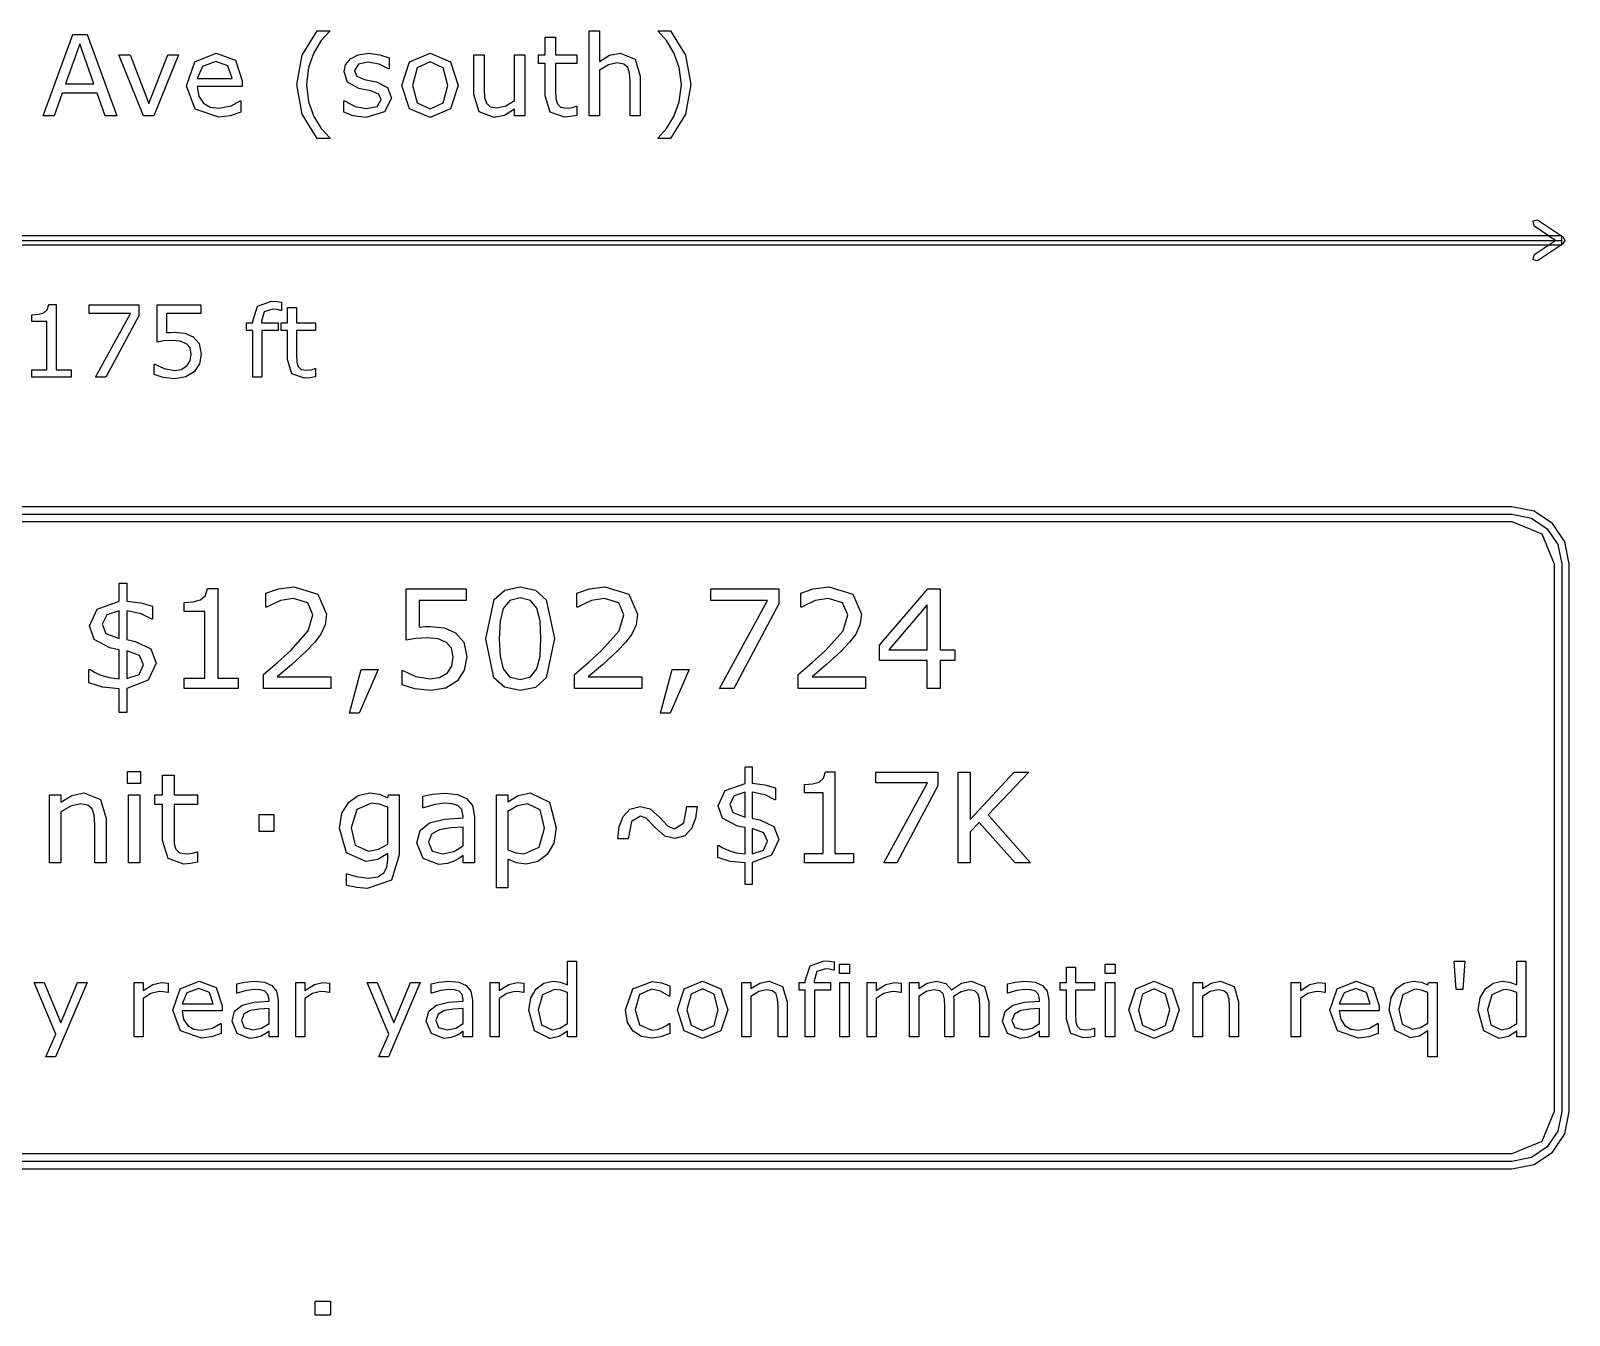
# Model space of a CAD drawing. Header units: inches. Extents: x -33163 to 19162, y -8858 to 30669.
# Drawn here: x 17394 to 18550, y 24874 to 25840 of the extents above; entities that cross this region are included whole.
import ezdxf

# ---------------------------------------------------------------- set-up
doc = ezdxf.new("R2010")
doc.units = ezdxf.units.IN
doc.layers.add('Layer 1', color=7, linetype='Continuous')

msp = doc.modelspace()

# ---------------------------------------------------------------- linework, layer by layer
at = {"layer": 'Layer 1', "color": 7}
for points in [[(17458.26925, 25775.78362), (17449.59547, 25775.78362), (17443.59378, 25792.84331), (17417.12041, 25792.84331), (17411.11868, 25775.78362), (17402.85605, 25775.78362), (17425.13644, 25836.993), (17435.98882, 25836.993), (17458.26925, 25775.78362)], [(17618.30149, 25758.84721), (17608.88781, 25758.84721), (17597.58314, 25777.05795), (17593.55464, 25799.29719), (17597.58314, 25821.53647), (17608.88781, 25839.74717), (17618.30149, 25839.74717), (17618.30149, 25839.33653), (17611.92981, 25832.3893), (17606.33912, 25823.26334), (17602.31061, 25812.12325), (17600.78961, 25799.29758), (17602.26946, 25786.43087), (17606.33912, 25775.33182), (17611.97089, 25766.20586), (17618.30149, 25759.25871), (17618.30149, 25758.84721)], [(17804.02602, 25776.19427), (17799.2575, 25775.24874), (17794.69457, 25774.87924), (17784.00656, 25778.66119), (17780.34801, 25790.78789), (17780.34801, 25815.20594), (17775.12727, 25815.20594), (17775.12727, 25821.7009), (17780.34801, 25821.7009), (17780.34801, 25834.89653), (17788.07622, 25834.89653), (17788.07622, 25821.7009), (17804.02602, 25821.7009), (17804.02602, 25815.20594), (17788.07622, 25815.20594), (17788.07622, 25794.28208), (17788.24087, 25788.60918), (17789.39191, 25784.82735), (17791.85834, 25782.40197), (17796.70902, 25781.66203), (17800.65539, 25782.19617), (17803.61509, 25783.1416), (17804.02573, 25783.1416), (17804.02602, 25776.19427)], [(17851.75205, 25775.78362), (17844.02384, 25775.78362), (17844.02384, 25801.92809), (17843.65435, 25807.84758), (17842.29778, 25812.20499), (17839.33799, 25814.75375), (17834.32287, 25815.61715), (17827.70452, 25814.05507), (17821.0862, 25810.06765), (17821.0862, 25775.78362), (17813.35796, 25775.78362), (17813.35796, 25839.74717), (17821.0862, 25839.74717), (17821.0862, 25816.60355), (17828.56785, 25821.28987), (17836.50157, 25822.97523), (17847.84729, 25818.49454), (17851.75251, 25805.58674), (17851.75205, 25775.78362)], [(17889.81781, 25799.29719), (17885.7892, 25777.05795), (17874.48464, 25758.84721), (17865.07096, 25758.84721), (17865.07096, 25759.25786), (17871.40159, 25766.20501), (17877.03333, 25775.33097), (17881.06183, 25786.43002), (17882.58283, 25799.29673), (17881.06183, 25812.1224), (17877.03333, 25823.26249), (17871.40159, 25832.38845), (17865.07096, 25839.33568), (17865.07096, 25839.74636), (17874.48464, 25839.74636), (17885.7892, 25821.53562), (17889.81781, 25799.29638), (17889.81781, 25799.29719)], [(17441.08617, 25799.83162), (17430.35708, 25829.8813), (17419.58683, 25799.83162), (17441.08617, 25799.83162)], [(17552.4058, 25797.94066), (17518.57424, 25797.94066), (17519.84857, 25790.54132), (17523.34269, 25785.40282), (17528.39896, 25782.44302), (17534.89392, 25781.45651), (17544.3076, 25783.30635), (17551.09039, 25787.00605), (17551.50104, 25787.00605), (17551.50104, 25778.57895), (17543.52623, 25775.8247), (17534.97577, 25774.71481), (17517.13509, 25780.88097), (17510.72226, 25798.47505), (17516.84727, 25816.35688), (17533.04373, 25822.97523), (17547.34925, 25817.54901), (17552.40541, 25802.1336), (17552.4058, 25797.94066)], [(17664.75316, 25789.02032), (17659.53246, 25778.70227), (17645.35033, 25774.67373), (17635.97781, 25775.86586), (17628.86611, 25778.5378), (17628.86611, 25787.21157), (17629.27676, 25787.21157), (17637.41604, 25782.81301), (17646.00758, 25781.20984), (17653.98246, 25782.85416), (17656.86002, 25788.03371), (17655.29798, 25792.14445), (17649.29614, 25794.52878), (17644.97992, 25795.39218), (17640.17032, 25796.46099), (17631.57878, 25801.14731), (17629.07128, 25808.79328), (17630.22222, 25814.13731), (17633.79864, 25818.618), (17639.6359, 25821.66003), (17647.61082, 25822.81098), (17655.9145, 25821.78332), (17662.94395, 25819.35794), (17662.94395, 25811.09531), (17662.53331, 25811.09531), (17655.33948, 25814.75393), (17647.0358, 25816.27486), (17639.88303, 25814.63058), (17636.96442, 25809.82098), (17638.73198, 25805.54577), (17644.32268, 25803.20263), (17649.09112, 25802.21602), (17653.53077, 25801.31146), (17661.83455, 25797.07744), (17664.75316, 25789.02032), (17664.75316, 25789.02032)], [(17714.94566, 25798.72172), (17709.1906, 25781.00433), (17693.77523, 25774.50929), (17678.27762, 25781.00433), (17672.56365, 25798.72172), (17678.27762, 25816.43912), (17693.77523, 25822.97523), (17709.1906, 25816.43912), (17714.94566, 25798.72172), (17714.94566, 25798.72172)], [(17504.59753, 25821.7009), (17486.01695, 25775.78362), (17478.24755, 25775.78362), (17459.79025, 25821.7009), (17468.17616, 25821.7009), (17482.39944, 25785.15615), (17496.49937, 25821.7009), (17504.59753, 25821.7009)], [(17544.88318, 25803.86012), (17541.8001, 25813.2738), (17532.63298, 25816.60355), (17522.72607, 25812.945), (17518.57424, 25803.86012), (17544.88318, 25803.86012)], [(17706.97074, 25798.72172), (17703.47663, 25811.95842), (17693.77523, 25816.31584), (17683.99156, 25811.95842), (17680.53853, 25798.72172), (17684.03264, 25785.60834), (17693.77523, 25781.16869), (17703.43547, 25785.56725), (17706.97074, 25798.72172), (17706.97074, 25798.72172)], [(17764.97375, 25775.78362), (17757.24544, 25775.78362), (17757.24544, 25780.88097), (17749.7639, 25776.15357), (17741.87122, 25774.50929), (17730.6077, 25778.90775), (17726.57909, 25791.89789), (17726.57909, 25821.7009), (17734.30744, 25821.7009), (17734.30744, 25795.55644), (17734.63575, 25789.55471), (17736.03347, 25785.32058), (17738.91096, 25782.68969), (17744.04946, 25781.86744), (17750.58558, 25783.42952), (17757.24498, 25787.41698), (17757.24498, 25821.7008), (17764.97329, 25821.7008), (17764.97375, 25775.78362)], [(18526.05525, 25697.38668), (18522.65702, 25696.69259), (18523.33336, 25693.29436), (18539.90427, 25682.24096), (18523.33336, 25671.18755), (18522.65702, 25667.78936), (18526.05525, 25667.09527), (18545.71384, 25680.1949), (18546.81182, 25682.24117), (18545.71384, 25684.2874), (18526.05525, 25697.38668)], [(16448.98397, 25685.51114), (16448.98397, 25678.97042), (18544.34363, 25678.97042), (18544.34363, 25685.51114), (16448.98397, 25685.51114)], [(16448.98397, 25682.24078), (18544.34363, 25682.24078)], [(17423.85755, 25579.34365), (17394.40614, 25579.34365), (17394.40614, 25584.89775), (17405.73361, 25584.89775), (17405.73361, 25621.36487), (17394.40614, 25621.36487), (17394.40614, 25626.33434), (17399.33902, 25626.70009), (17403.32188, 25627.83279), (17405.95278, 25630.13488), (17407.08558, 25633.93507), (17412.74932, 25633.93507), (17412.74932, 25584.89814), (17423.85755, 25584.89814), (17423.85755, 25579.34365)], [(17474.68488, 25625.60349), (17450.05682, 25579.34365), (17442.23721, 25579.34365), (17468.43651, 25627.35741), (17437.45042, 25627.35741), (17437.45042, 25633.752), (17474.68488, 25633.752), (17474.68488, 25625.60349)], [(17521.67557, 25596.62717), (17520.28701, 25589.35564), (17516.48683, 25583.50919), (17510.20198, 25579.56292), (17501.79771, 25578.21096), (17493.21077, 25579.16097), (17486.23162, 25581.38992), (17486.23162, 25589.09989), (17486.74331, 25589.09989), (17493.75902, 25585.84777), (17501.6517, 25584.5324), (17506.65773, 25585.26293), (17511.00598, 25587.82078), (17513.41771, 25591.58438), (17514.2577, 25596.66348), (17513.27113, 25601.41379), (17510.60364, 25604.51968), (17505.96307, 25606.45631), (17499.89739, 25607.04094), (17493.68558, 25606.60222), (17488.57002, 25605.72574), (17488.57002, 25633.7521), (17521.31, 25633.7521), (17521.31, 25627.35751), (17495.62221, 25627.35751), (17495.62221, 25612.88763), (17498.83774, 25613.10655), (17501.6879, 25613.18136), (17509.43435, 25612.41434), (17515.53663, 25609.78345), (17520.06756, 25604.5947), (17521.67539, 25596.62898), (17521.67557, 25596.62717)], [(17582.00341, 25629.54987), (17581.63766, 25629.54987), (17578.67797, 25630.20747), (17575.46241, 25630.57325), (17569.03133, 25628.60013), (17567.05815, 25621.54783), (17567.05815, 25620.15931), (17579.44527, 25620.15931), (17579.44527, 25614.38594), (17567.27742, 25614.38594), (17567.27742, 25579.34365), (17560.40783, 25579.34365), (17560.40783, 25614.38565), (17555.76727, 25614.38565), (17555.76727, 25620.15902), (17560.40783, 25620.15902), (17560.40783, 25621.51099), (17564.0253, 25632.65579), (17574.47584, 25636.56557), (17578.60489, 25636.34669), (17582.00312, 25635.83503), (17582.00341, 25629.54987)], [(17607.545, 25579.70905), (17603.30628, 25578.86901), (17599.25037, 25578.53976), (17589.74986, 25581.9015), (17586.49785, 25592.6808), (17586.49785, 25614.38565), (17581.85721, 25614.38565), (17581.85721, 25620.15902), (17586.49785, 25620.15902), (17586.49785, 25631.88845), (17593.36737, 25631.88845), (17593.36737, 25620.15902), (17607.545, 25620.15902), (17607.545, 25614.38565), (17593.36737, 25614.38565), (17593.36737, 25595.78672), (17593.51327, 25590.7442), (17594.53637, 25587.38253), (17596.72883, 25585.22666), (17601.04049, 25584.56906), (17604.54836, 25585.04426), (17607.17926, 25585.88426), (17607.545, 25585.88426), (17607.545, 25579.70905)], [(16486.40111, 25482.05546), (16469.66241, 25478.67126), (16455.98508, 25469.44542), (16446.75924, 25455.76809), (16443.37504, 25439.02939), (16443.37504, 25027.44089), (16446.75924, 25010.70218), (16455.98508, 24997.02485), (16469.66241, 24987.79901), (16486.40111, 24984.41481), (18506.92649, 24984.41481), (18523.6652, 24987.79901), (18537.34253, 24997.02485), (18546.56837, 25010.70218), (18549.95257, 25027.44089), (18549.95257, 25439.02939), (18546.56837, 25455.76809), (18537.34253, 25469.44542), (18523.6652, 25478.67126), (18506.92649, 25482.05546), (16486.40111, 25482.05546)], [(16486.40111, 25476.44653), (18506.92649, 25476.44653), (18521.51799, 25473.51512), (18533.40846, 25465.51135), (18541.41222, 25453.62089), (18544.34363, 25439.02939), (18544.34363, 25027.44089), (18541.41222, 25012.84939), (18533.40846, 25000.95893), (18521.51799, 24992.95516), (18506.92649, 24990.02375), (16486.40111, 24990.02375), (16471.80961, 24992.95516), (16459.91915, 25000.95893), (16451.91538, 25012.84939), (16448.98397, 25027.44089), (16448.98397, 25439.02939), (16451.91538, 25453.62089), (16459.91915, 25465.51135), (16471.80961, 25473.51512), (16486.40111, 25476.44653), (16486.40111, 25476.44653)], [(16486.40111, 25470.83759), (18506.92649, 25470.83759), (18529.47442, 25461.57732), (18538.73469, 25439.02939), (18538.73469, 25027.44089), (18529.47442, 25004.89296), (18506.92649, 24995.63269), (16486.40111, 24995.63269), (16463.85319, 25004.89296), (16454.59291, 25027.44089), (16454.59291, 25439.02939), (16463.85319, 25461.57732), (16486.40111, 25470.83759), (16486.40111, 25470.83759)], [(17487.84617, 25364.57875), (17481.76684, 25351.61605), (17465.83984, 25345.53668), (17465.83984, 25327.34889), (17459.9112, 25327.34889), (17459.9112, 25345.28552), (17447.45099, 25346.54154), (17437.3522, 25349.75706), (17437.3522, 25359.70516), (17438.15575, 25359.70516), (17441.5723, 25357.64514), (17446.34534, 25355.48479), (17452.42467, 25353.67603), (17459.91081, 25352.72142), (17459.91081, 25374.47651), (17456.19286, 25375.23045), (17453.02765, 25376.034), (17441.27083, 25382.21381), (17437.70356, 25392.46331), (17443.53173, 25405.02403), (17459.91081, 25411.00292), (17459.91081, 25424.66886), (17465.83946, 25424.66886), (17465.83946, 25411.1034), (17476.23975, 25409.89751), (17485.183, 25407.33521), (17485.183, 25397.48758), (17484.47958, 25397.48758), (17476.59146, 25401.55724), (17465.83946, 25403.81818), (17465.83946, 25382.16357), (17469.10532, 25381.46015), (17472.17009, 25380.80722), (17483.72588, 25375.28051), (17487.84582, 25364.57882), (17487.84617, 25364.57875)], [(17549.44378, 25345.48655), (17508.94812, 25345.48655), (17508.94812, 25353.12347), (17524.5234, 25353.12347), (17524.5234, 25403.26573), (17508.94812, 25403.26573), (17508.94812, 25410.09875), (17515.7309, 25410.60108), (17521.2074, 25412.15856), (17524.82487, 25415.32384), (17526.38236, 25420.54907), (17534.17, 25420.54907), (17534.17, 25353.1234), (17549.44378, 25353.1234), (17549.44378, 25345.48655)], [(17619.13046, 25345.48655), (17568.48581, 25345.48655), (17568.48581, 25355.98728), (17579.03678, 25365.03101), (17588.93454, 25374.02443), (17602.14841, 25388.84598), (17605.71567, 25400.75352), (17601.84694, 25409.84749), (17591.14524, 25413.16349), (17581.24749, 25411.55576), (17570.84719, 25406.63197), (17570.34487, 25406.63197), (17570.34487, 25417.18294), (17579.84079, 25420.39846), (17591.39662, 25421.85547), (17609.43373, 25416.27856), (17615.96525, 25401.25595), (17614.85995, 25393.26739), (17611.69467, 25386.28368), (17607.07234, 25380.154), (17600.6915, 25373.47176), (17589.58786, 25363.22226), (17578.8861, 25354.07809), (17619.13056, 25354.07809), (17619.13046, 25345.48655)], [(17721.37447, 25369.25139), (17719.46528, 25359.25308), (17714.23998, 25351.21417), (17705.5982, 25345.78805), (17694.04237, 25343.92906), (17682.23531, 25345.23528), (17672.63902, 25348.30012), (17672.63902, 25358.90133), (17673.34248, 25358.90133), (17682.98907, 25354.42973), (17693.84155, 25352.62105), (17700.72478, 25353.6259), (17706.70367, 25357.14282), (17710.01967, 25362.31788), (17711.17521, 25369.30163), (17709.81875, 25375.83315), (17706.15104, 25380.10376), (17699.7702, 25382.76665), (17691.42983, 25383.57019), (17682.8886, 25382.96775), (17675.85465, 25381.7619), (17675.85465, 25420.29809), (17720.87215, 25420.29809), (17720.87215, 25411.50563), (17685.55149, 25411.50563), (17685.55149, 25391.60942), (17689.97278, 25391.91064), (17693.89176, 25392.01073), (17704.54321, 25390.95568), (17712.93372, 25387.33817), (17719.16388, 25380.20374), (17721.37458, 25369.25082), (17721.37447, 25369.25139)], [(17787.2929, 25382.91733), (17780.9623, 25353.32439), (17772.93605, 25346.2779), (17761.41791, 25343.92906), (17749.7616, 25346.31558), (17741.72276, 25353.47511), (17735.54295, 25382.81689), (17741.82321, 25412.25911), (17749.86208, 25419.41871), (17761.41791, 25421.80527), (17773.06166, 25419.38106), (17781.06285, 25412.10843), (17787.2929, 25382.91733), (17787.2929, 25382.91733)], [(17852.80948, 25345.48655), (17802.1648, 25345.48655), (17802.1648, 25355.98728), (17812.71577, 25365.03101), (17822.61356, 25374.02443), (17835.82743, 25388.84598), (17839.39466, 25400.75352), (17835.52592, 25409.84749), (17824.82427, 25413.16349), (17814.9264, 25411.55576), (17804.52622, 25406.63197), (17804.02389, 25406.63197), (17804.02389, 25417.18294), (17813.5197, 25420.39846), (17825.0755, 25421.85547), (17843.11271, 25416.27856), (17849.64427, 25401.25595), (17848.53894, 25393.26739), (17845.37365, 25386.28368), (17840.75133, 25380.154), (17834.37049, 25373.47176), (17823.26678, 25363.22226), (17812.56509, 25354.07809), (17852.80955, 25354.07809), (17852.80948, 25345.48655)], [(17955.85729, 25409.09379), (17921.99366, 25345.48655), (17911.24173, 25345.48655), (17947.26575, 25411.50552), (17904.65997, 25411.50552), (17904.65997, 25420.29798), (17955.85729, 25420.29798), (17955.85729, 25409.09379)], [(18021.07236, 25345.48655), (17970.42772, 25345.48655), (17970.42772, 25355.98728), (17980.97869, 25365.03101), (17990.87645, 25374.02443), (18004.09031, 25388.84598), (18007.65758, 25400.75352), (18003.78884, 25409.84749), (17993.08715, 25413.16349), (17983.18939, 25411.55576), (17972.7891, 25406.63197), (17972.28678, 25406.63197), (17972.28678, 25417.18294), (17981.78269, 25420.39846), (17993.33849, 25421.85547), (18011.37563, 25416.27856), (18017.90715, 25401.25595), (18016.80185, 25393.26739), (18013.63654, 25386.28368), (18009.01421, 25380.154), (18002.63338, 25373.47176), (17991.52977, 25363.22226), (17980.82797, 25354.07809), (18021.07247, 25354.07809), (18021.07236, 25345.48655)], [(18088.19663, 25366.53826), (18077.09303, 25366.53826), (18077.09303, 25345.48655), (18067.44643, 25345.48655), (18067.44643, 25366.53826), (18031.62334, 25366.53826), (18031.62334, 25378.09409), (18067.84838, 25420.29798), (18077.09303, 25420.29798), (18077.09303, 25374.57706), (18088.19663, 25374.57706), (18088.19663, 25366.53826)], [(17774.07903, 25360.10722), (17776.44052, 25369.65334), (17777.09346, 25382.91733), (17776.44052, 25396.18144), (17774.0288, 25405.72759), (17769.20555, 25411.55576), (17761.41791, 25413.5152), (17753.58006, 25411.55576), (17748.70647, 25405.62711), (17746.34509, 25395.93027), (17745.74268, 25382.81689), (17746.29552, 25369.70357), (17748.6569, 25360.2579), (17753.32947, 25354.27901), (17761.41858, 25352.2191), (17769.25642, 25354.17857), (17774.07971, 25360.10722), (17774.07903, 25360.10722)], [(18067.44643, 25374.57706), (18067.44643, 25408.34024), (18038.45636, 25374.57706), (18067.44643, 25374.57706)], [(17459.9112, 25383.01781), (17459.9112, 25403.76805), (17450.86757, 25400.80365), (17447.19983, 25393.76971), (17449.91296, 25386.88648), (17459.9112, 25383.01781), (17459.9112, 25383.01781)], [(17478.35036, 25363.27243), (17475.386, 25370.15566), (17465.83984, 25373.62237), (17465.83984, 25352.8219), (17475.0846, 25355.88673), (17478.35036, 25363.27243), (17478.35036, 25363.27243)], [(17654.70239, 25359.80571), (17640.53391, 25326.89677), (17633.19846, 25326.89677), (17641.94072, 25359.80571), (17654.70239, 25359.80571)], [(17888.38127, 25359.80571), (17874.21283, 25326.89677), (17866.87737, 25326.89677), (17875.6196, 25359.80571), (17888.38127, 25359.80571)], [(17476.06428, 25274.08707), (17466.38116, 25274.08707), (17466.38116, 25282.99376), (17476.06428, 25282.99376), (17476.06428, 25274.08707)], [(17518.99903, 25214.98307), (17513.70065, 25213.93247), (17508.63074, 25213.52182), (17496.75519, 25217.72395), (17492.6901, 25231.19814), (17492.6901, 25258.32921), (17486.88933, 25258.32921), (17486.88933, 25265.54587), (17492.6901, 25265.54587), (17492.6901, 25280.20759), (17501.27697, 25280.20759), (17501.27697, 25265.54587), (17518.99903, 25265.54587), (17518.99903, 25258.32921), (17501.27697, 25258.32921), (17501.27697, 25235.08055), (17501.45937, 25228.77736), (17502.73818, 25224.57522), (17505.47871, 25221.88034), (17510.86838, 25221.05809), (17515.25319, 25221.65209), (17518.5419, 25222.70258), (17518.99836, 25222.70258), (17518.99903, 25214.98307)], [(17955.88246, 25231.88335), (17950.35576, 25220.09909), (17935.87662, 25214.57239), (17935.87662, 25198.03797), (17930.48699, 25198.03797), (17930.48699, 25214.34407), (17919.15959, 25215.48596), (17909.97882, 25218.40917), (17909.97882, 25227.45289), (17910.7094, 25227.45289), (17913.81532, 25225.58015), (17918.15438, 25223.61612), (17923.68108, 25221.97184), (17930.4867, 25221.10377), (17930.4867, 25240.88104), (17927.10671, 25241.56671), (17924.22922, 25242.29729), (17913.54121, 25247.91538), (17910.29829, 25257.23307), (17915.59663, 25268.65186), (17930.4867, 25274.08728), (17930.4867, 25286.51086), (17935.87633, 25286.51086), (17935.87633, 25274.17857), (17945.3312, 25273.08242), (17953.46136, 25270.75293), (17953.46136, 25261.8006), (17952.82155, 25261.8006), (17945.65056, 25265.5003), (17935.87598, 25267.55572), (17935.87598, 25247.86963), (17938.84494, 25247.22981), (17941.63111, 25246.63582), (17952.13644, 25241.61151), (17955.88179, 25231.88271), (17955.88246, 25231.88335)], [(18011.88018, 25214.52657), (17975.06602, 25214.52657), (17975.06602, 25221.46923), (17989.22534, 25221.46923), (17989.22534, 25267.05301), (17975.06602, 25267.05301), (17975.06602, 25273.26493), (17981.23218, 25273.72143), (17986.21071, 25275.13728), (17989.49941, 25278.01485), (17990.91527, 25282.76505), (17997.99496, 25282.76505), (17997.99496, 25221.46895), (18011.88018, 25221.46895), (18011.88018, 25214.52657)], [(18075.41449, 25272.35139), (18044.62935, 25214.52657), (18034.85487, 25214.52657), (18067.60404, 25274.54385), (18028.87139, 25274.54385), (18028.87139, 25282.53697), (18075.41449, 25282.53697), (18075.41449, 25272.35139)], [(18145.11485, 25214.52657), (18133.37635, 25214.52657), (18106.47363, 25244.80921), (18099.71364, 25237.59255), (18099.71364, 25214.52657), (18090.67002, 25214.52657), (18090.67002, 25282.53697), (18099.71364, 25282.53697), (18099.71364, 25247.04731), (18132.73688, 25282.53697), (18143.69889, 25282.53697), (18113.32486, 25250.56434), (18145.11485, 25214.52657)], [(17450.30349, 25214.52657), (17441.71654, 25214.52657), (17441.71654, 25243.57603), (17441.30498, 25250.1532), (17439.7977, 25254.99479), (17436.5091, 25257.82671), (17430.93668, 25258.78589), (17423.58299, 25257.05022), (17416.22929, 25252.61973), (17416.22929, 25214.52657), (17407.64235, 25214.52657), (17407.64235, 25265.54577), (17416.22929, 25265.54577), (17416.22929, 25259.88203), (17424.54216, 25265.08902), (17433.35746, 25266.96173), (17445.96386, 25261.9831), (17450.30303, 25247.6411), (17450.30349, 25214.52657)], [(17670.54938, 25220.32706), (17664.65721, 25201.28043), (17646.52422, 25195.20566), (17638.5767, 25195.79965), (17630.99458, 25197.39833), (17630.99458, 25206.16795), (17631.45108, 25206.16795), (17638.11967, 25204.1582), (17647.25469, 25202.92503), (17654.51706, 25203.97549), (17658.99326, 25206.8987), (17661.27704, 25211.19215), (17661.96176, 25216.81024), (17661.96176, 25221.46913), (17654.51671, 25216.81024), (17645.51873, 25215.30296), (17630.99394, 25221.88016), (17625.64992, 25240.51569), (17627.47692, 25251.84316), (17632.54694, 25260.11039), (17639.7636, 25265.13466), (17648.21351, 25266.96162), (17655.61292, 25266.04773), (17661.96176, 25263.35295), (17662.50994, 25265.54531), (17670.54881, 25265.54531), (17670.54938, 25220.32706)], [(17727.09527, 25214.52657), (17718.55397, 25214.52657), (17718.55397, 25219.96188), (17715.44805, 25217.76953), (17711.7027, 25215.57707), (17706.76982, 25213.84146), (17700.23827, 25213.11089), (17688.54544, 25217.67842), (17683.74949, 25229.32532), (17686.21594, 25238.6888), (17693.34128, 25244.35253), (17704.53172, 25247.1387), (17718.55397, 25248.23492), (17718.55397, 25249.55948), (17717.50347, 25254.40108), (17714.58027, 25257.41557), (17710.19546, 25258.83153), (17704.85143, 25259.19731), (17697.31506, 25258.28339), (17688.72812, 25255.72565), (17688.27161, 25255.72565), (17688.27161, 25264.44956), (17695.53403, 25265.95691), (17704.89736, 25266.77912), (17714.26084, 25265.86523), (17721.20346, 25262.8507), (17725.58831, 25257.41533), (17727.09556, 25249.1481), (17727.09527, 25214.52657)], [(17788.52841, 25240.65279), (17786.74709, 25229.27968), (17781.72278, 25220.60134), (17774.59744, 25215.34871), (17765.96486, 25213.52172), (17758.74819, 25214.38982), (17752.21667, 25217.0847), (17752.21667, 25195.70865), (17743.62973, 25195.70865), (17743.62973, 25265.54605), (17752.21667, 25265.54605), (17752.21667, 25260.20203), (17759.89008, 25264.99798), (17769.0251, 25266.96201), (17783.3671, 25259.97371), (17788.52841, 25240.65307), (17788.52841, 25240.65279)], [(17930.48699, 25248.64613), (17930.48699, 25267.50997), (17922.26551, 25264.81519), (17918.93116, 25258.4206), (17921.39762, 25252.16315), (17930.48699, 25248.64613), (17930.48699, 25248.64613)], [(17475.51621, 25214.52657), (17466.92923, 25214.52657), (17466.92923, 25265.54577), (17475.51621, 25265.54577), (17475.51621, 25214.52657)], [(17661.96243, 25228.54854), (17661.96243, 25256.36483), (17655.56784, 25258.55718), (17649.72139, 25259.24193), (17638.5767, 25254.49173), (17634.51161, 25240.6978), (17637.52614, 25227.68037), (17647.52904, 25223.24991), (17655.01977, 25224.66577), (17661.96243, 25228.54819), (17661.96243, 25228.54854)], [(17779.66746, 25240.42458), (17776.51583, 25254.21847), (17766.83275, 25258.7861), (17759.38766, 25257.18743), (17752.21667, 25252.9853), (17752.21667, 25224.0729), (17758.47412, 25221.8348), (17764.45761, 25221.2408), (17775.64805, 25226.0824), (17779.66746, 25240.42436), (17779.66746, 25240.42458)], [(17894.35793, 25256.86771), (17893.30733, 25247.96102), (17890.33848, 25240.15058), (17885.26856, 25234.62388), (17877.73208, 25232.6141), (17870.10431, 25234.39545), (17862.93333, 25240.88133), (17856.17346, 25248.05231), (17851.78864, 25249.51395), (17845.21134, 25245.4946), (17842.51656, 25232.56845), (17834.88879, 25232.56845), (17835.89365, 25241.4295), (17838.8625, 25249.28559), (17843.97816, 25254.72101), (17851.51454, 25256.82197), (17859.09666, 25255.04061), (17866.35897, 25248.55484), (17872.34242, 25241.97757), (17877.45808, 25239.92215), (17884.35499, 25244.53539), (17886.73017, 25256.86771), (17894.35793, 25256.86771)], [(17576.27568, 25237.86634), (17565.35931, 25237.86634), (17565.35931, 25250.79238), (17576.27568, 25250.79238), (17576.27568, 25237.86634)], [(17718.55397, 25227.08722), (17718.55397, 25241.29225), (17709.28192, 25240.60754), (17700.87766, 25239.28286), (17694.89428, 25235.99426), (17692.61054, 25229.91953), (17695.25964, 25223.29658), (17703.34419, 25221.10423), (17711.61142, 25222.83983), (17718.55397, 25227.08761), (17718.55397, 25227.08722)], [(17947.24984, 25230.69581), (17944.55499, 25236.95326), (17935.87662, 25240.10493), (17935.87662, 25221.19534), (17944.28088, 25223.98151), (17947.24984, 25230.69581), (17947.24984, 25230.69581)], [(17803.80218, 25083.56659), (17796.93267, 25083.56659), (17796.93267, 25087.84177), (17790.75735, 25083.85891), (17783.7782, 25082.43389), (17772.15842, 25088.06104), (17767.88324, 25103.66372), (17769.34485, 25112.90837), (17773.36427, 25119.81444), (17779.13764, 25124.05316), (17786.00715, 25125.51477), (17791.70748, 25124.82068), (17796.93267, 25122.73786), (17796.93267, 25140.42333), (17803.80218, 25140.42333), (17803.80218, 25083.56659)], [(17997.3555, 25133.7728), (17996.98976, 25133.7728), (17994.02996, 25134.4304), (17990.81444, 25134.79618), (17984.38336, 25132.82307), (17982.41017, 25125.77077), (17982.41017, 25124.38225), (17994.7973, 25124.38225), (17994.7973, 25118.60887), (17982.62944, 25118.60887), (17982.62944, 25083.56659), (17975.75993, 25083.56659), (17975.75993, 25118.60859), (17971.11926, 25118.60859), (17971.11926, 25124.38196), (17975.75993, 25124.38196), (17975.75993, 25125.73393), (17979.37743, 25136.87873), (17989.82782, 25140.78851), (17993.95691, 25140.56963), (17997.35515, 25140.05797), (17997.3555, 25133.7728)], [(18471.50079, 25140.42315), (18469.92955, 25119.26637), (18464.96008, 25119.26637), (18463.38884, 25140.42315), (18471.50079, 25140.42315)], [(18517.35868, 25083.56659), (18510.48916, 25083.56659), (18510.48916, 25087.84177), (18504.31384, 25083.85891), (18497.3347, 25082.43389), (18485.71491, 25088.06104), (18481.43973, 25103.66372), (18482.90134, 25112.90837), (18486.92076, 25119.81444), (18492.69413, 25124.05316), (18499.56364, 25125.51477), (18505.26397, 25124.82068), (18510.48916, 25122.73786), (18510.48916, 25140.42333), (18517.35868, 25140.42333), (18517.35868, 25083.56659)], [(18009.08496, 25131.21499), (18001.33836, 25131.21499), (18001.33836, 25138.34033), (18009.08496, 25138.34033), (18009.08496, 25131.21499)], [(18193.10121, 25083.93198), (18188.86259, 25083.09195), (18184.80658, 25082.76269), (18175.30617, 25086.12444), (18172.05406, 25096.90374), (18172.05406, 25118.60859), (18167.41349, 25118.60859), (18167.41349, 25124.38196), (18172.05406, 25124.38196), (18172.05406, 25136.11138), (18178.92368, 25136.11138), (18178.92368, 25124.38196), (18193.10121, 25124.38196), (18193.10121, 25118.60859), (18178.92368, 25118.60859), (18178.92368, 25100.00966), (18179.06959, 25094.96714), (18180.09275, 25091.60546), (18182.28514, 25089.4496), (18186.59687, 25088.792), (18190.10474, 25089.2672), (18192.73564, 25090.1072), (18193.10138, 25090.1072), (18193.10121, 25083.93198)], [(18208.77693, 25131.21499), (18201.03044, 25131.21499), (18201.03044, 25138.34033), (18208.77693, 25138.34033), (18208.77693, 25131.21499)], [(17435.98882, 25124.38232), (17412.16469, 25068.51247), (17404.82008, 25068.51247), (17412.42045, 25085.54017), (17396.16006, 25124.38232), (17403.6142, 25124.38232), (17416.14755, 25094.12711), (17428.79043, 25124.38232), (17435.98882, 25124.38232)], [(17496.75519, 25116.89162), (17496.38945, 25116.89162), (17493.39316, 25117.40328), (17489.99493, 25117.58571), (17483.8562, 25116.16066), (17478.15587, 25112.54315), (17478.15587, 25083.56659), (17471.28636, 25083.56659), (17471.28636, 25124.38196), (17478.15587, 25124.38196), (17478.15587, 25118.35284), (17485.3544, 25122.9934), (17491.74888, 25124.38196), (17494.34318, 25124.2725), (17496.75491, 25123.94416), (17496.75519, 25116.89162)], [(17537.38785, 25103.26213), (17507.31526, 25103.26213), (17508.44806, 25096.68486), (17511.55394, 25092.11733), (17516.04839, 25089.48644), (17521.82169, 25088.60996), (17530.18936, 25090.25424), (17536.2186, 25093.54294), (17536.58434, 25093.54294), (17536.58434, 25086.05221), (17529.49556, 25083.604), (17521.89519, 25082.61742), (17506.03672, 25088.09848), (17500.3365, 25103.73761), (17505.78096, 25119.63261), (17520.17776, 25125.51562), (17532.8938, 25120.69226), (17537.38824, 25106.98973), (17537.38785, 25103.26213)], [(17530.70095, 25108.52391), (17527.96042, 25116.89162), (17519.81202, 25119.85138), (17511.0058, 25116.59927), (17507.31526, 25108.52391), (17530.70095, 25108.52391)], [(17579.51863, 25083.56659), (17572.68561, 25083.56659), (17572.68561, 25087.91485), (17570.20091, 25086.16089), (17567.20466, 25084.40698), (17563.25825, 25083.01852), (17558.03305, 25082.43389), (17548.67877, 25086.08785), (17544.84203, 25095.40565), (17546.81521, 25102.89638), (17552.51544, 25107.42731), (17561.46777, 25109.65626), (17572.68561, 25110.53274), (17572.68561, 25111.59239), (17571.84558, 25115.46573), (17569.50703, 25117.87735), (17565.99916, 25119.01008), (17561.72399, 25119.30194), (17555.69486, 25118.57136), (17548.82524, 25116.5251), (17548.4595, 25116.5251), (17548.4595, 25123.50424), (17554.26935, 25124.71009), (17561.76009, 25125.36769), (17569.25089, 25124.63715), (17574.80499, 25122.22543), (17578.31286, 25117.87717), (17579.51863, 25111.26342), (17579.51863, 25083.56659)], [(17618.2147, 25116.89123), (17617.84892, 25116.89123), (17614.85267, 25117.40292), (17611.45433, 25117.58532), (17605.3156, 25116.16027), (17599.61537, 25112.5428), (17599.61537, 25083.56659), (17592.74576, 25083.56659), (17592.74576, 25124.38196), (17599.61537, 25124.38196), (17599.61537, 25118.35284), (17606.81376, 25122.9934), (17613.20828, 25124.38196), (17615.80269, 25124.2725), (17618.21431, 25123.94416), (17618.2147, 25116.89123)], [(17686.28899, 25124.38196), (17662.46482, 25068.51209), (17655.12021, 25068.51209), (17662.72058, 25085.53978), (17646.46023, 25124.38196), (17653.91447, 25124.38196), (17666.44772, 25094.12672), (17679.09057, 25124.38196), (17686.28899, 25124.38196)], [(17725.53319, 25083.56659), (17718.70016, 25083.56659), (17718.70016, 25087.91485), (17716.21539, 25086.16089), (17713.21914, 25084.40698), (17709.27284, 25083.01852), (17704.04754, 25082.43389), (17694.69325, 25086.08785), (17690.85658, 25095.40565), (17692.8297, 25102.89638), (17698.52999, 25107.42731), (17707.48233, 25109.65626), (17718.70016, 25110.53274), (17718.70016, 25111.59239), (17717.85921, 25115.46573), (17715.52067, 25117.87735), (17712.0128, 25119.01008), (17707.73762, 25119.30194), (17701.7085, 25118.57136), (17694.83898, 25116.5251), (17694.47324, 25116.5251), (17694.47324, 25123.50424), (17700.28317, 25124.71009), (17707.7739, 25125.36769), (17715.26463, 25124.63715), (17720.81873, 25122.22543), (17724.3266, 25117.87717), (17725.53245, 25111.26342), (17725.53319, 25083.56659)], [(17764.22925, 25116.89123), (17763.86351, 25116.89123), (17760.86722, 25117.40292), (17757.46902, 25117.58532), (17751.33026, 25116.16027), (17745.62993, 25112.5428), (17745.62993, 25083.56659), (17738.76045, 25083.56659), (17738.76045, 25124.38196), (17745.62993, 25124.38196), (17745.62993, 25118.35284), (17752.82845, 25122.9934), (17759.22294, 25124.38196), (17761.81724, 25124.2725), (17764.22897, 25123.94416), (17764.22925, 25116.89123)], [(17796.93267, 25093.61514), (17796.93267, 25117.03742), (17791.9632, 25118.75478), (17787.17644, 25119.22999), (17778.18755, 25115.21053), (17774.97199, 25103.81002), (17777.45676, 25092.73837), (17785.42252, 25088.97478), (17791.34198, 25090.2536), (17796.93267, 25093.61535), (17796.93267, 25093.61514)], [(17873.81321, 25086.12444), (17867.2725, 25083.56659), (17860.73179, 25082.65267), (17852.61984, 25083.9316), (17846.29843, 25087.87797), (17842.16945, 25094.52832), (17840.70784, 25103.91909), (17846.18879, 25119.63137), (17860.73179, 25125.33159), (17867.60141, 25124.34509), (17873.81321, 25121.93336), (17873.81321, 25114.29654), (17873.44743, 25114.29654), (17866.94324, 25118.06013), (17860.43908, 25119.37565), (17851.19444, 25115.42924), (17847.83279, 25103.91909), (17851.12139, 25092.55513), (17860.43908, 25088.60875), (17864.67781, 25089.1569), (17868.55104, 25090.58194), (17871.36461, 25092.18974), (17873.44743, 25093.68783), (17873.81321, 25093.68783), (17873.81321, 25086.12444)], [(17917.40567, 25103.95603), (17912.29, 25088.20716), (17898.58747, 25082.43389), (17884.81178, 25088.20716), (17879.73267, 25103.95603), (17884.81178, 25119.7048), (17898.58747, 25125.51477), (17912.29, 25119.7048), (17917.40567, 25103.95603), (17917.40567, 25103.95603)], [(17910.31678, 25103.95603), (17907.21089, 25115.72194), (17898.58747, 25119.59517), (17889.89089, 25115.72194), (17886.82145, 25103.95603), (17889.92744, 25092.29966), (17898.58747, 25088.35335), (17907.17441, 25092.26317), (17910.31678, 25103.95603), (17910.31678, 25103.95603)], [(17962.16731, 25083.56659), (17955.2978, 25083.56659), (17955.2978, 25106.8062), (17954.96854, 25112.06799), (17953.76269, 25115.94121), (17951.1318, 25118.20671), (17946.67391, 25118.97377), (17940.79101, 25117.58521), (17934.908, 25114.04078), (17934.908, 25083.56659), (17928.03838, 25083.56659), (17928.03838, 25124.38196), (17934.908, 25124.38196), (17934.908, 25119.85103), (17941.55831, 25124.01657), (17948.61054, 25125.51477), (17958.69564, 25121.5318), (17962.16696, 25110.05821), (17962.16731, 25083.56659)], [(18008.64642, 25083.56659), (18001.7769, 25083.56659), (18001.7769, 25124.38196), (18008.64642, 25124.38196), (18008.64642, 25083.56659)], [(18047.70784, 25116.89123), (18047.34209, 25116.89123), (18044.34584, 25117.40292), (18040.94761, 25117.58532), (18034.80884, 25116.16027), (18029.10855, 25112.5428), (18029.10855, 25083.56659), (18022.23904, 25083.56659), (18022.23904, 25124.38196), (18029.10855, 25124.38196), (18029.10855, 25118.35284), (18036.30693, 25122.9934), (18042.70152, 25124.38196), (18045.29586, 25124.2725), (18047.70748, 25123.94416), (18047.70784, 25116.89123)], [(18113.736, 25083.56659), (18106.86638, 25083.56659), (18106.86638, 25106.8062), (18106.61102, 25111.8852), (18105.62444, 25115.79498), (18103.21282, 25118.17016), (18098.68178, 25118.97367), (18092.90841, 25117.51206), (18087.13514, 25113.858), (18087.31754, 25111.88481), (18087.39238, 25109.69246), (18087.39238, 25083.56659), (18080.52287, 25083.56659), (18080.52287, 25106.8062), (18080.2675, 25111.92176), (18079.28089, 25115.83158), (18076.86927, 25118.17016), (18072.33834, 25118.97367), (18066.6746, 25117.58514), (18061.04735, 25114.04071), (18061.04735, 25083.56659), (18054.17784, 25083.56659), (18054.17784, 25124.38196), (18061.04735, 25124.38196), (18061.04735, 25119.85103), (18067.44194, 25124.01657), (18074.27493, 25125.51477), (18081.32716, 25123.76081), (18085.67548, 25118.90091), (18093.27585, 25123.94353), (18100.62035, 25125.51477), (18110.52281, 25121.42227), (18113.73833, 25110.05821), (18113.736, 25083.56659)], [(18158.68032, 25083.56659), (18151.8474, 25083.56659), (18151.8474, 25087.91485), (18149.36263, 25086.16089), (18146.36634, 25084.40698), (18142.41997, 25083.01852), (18137.19477, 25082.43389), (18127.84049, 25086.08785), (18124.00371, 25095.40565), (18125.97694, 25102.89638), (18131.67723, 25107.42731), (18140.62956, 25109.65626), (18151.8474, 25110.53274), (18151.8474, 25111.59239), (18151.00741, 25115.46573), (18148.66883, 25117.87735), (18145.16096, 25119.01008), (18140.88578, 25119.30194), (18134.85665, 25118.57136), (18127.98707, 25116.5251), (18127.62132, 25116.5251), (18127.62132, 25123.50424), (18133.43125, 25124.71009), (18140.92198, 25125.36769), (18148.41272, 25124.63715), (18153.96682, 25122.22543), (18157.47465, 25117.87717), (18158.68043, 25111.26342), (18158.68032, 25083.56659)], [(18208.3385, 25083.56659), (18201.46888, 25083.56659), (18201.46888, 25124.38196), (18208.3385, 25124.38196), (18208.3385, 25083.56659)], [(18256.71764, 25103.95603), (18251.60205, 25088.20716), (18237.89944, 25082.43389), (18224.12386, 25088.20716), (18219.04475, 25103.95603), (18224.12386, 25119.7048), (18237.89944, 25125.51477), (18251.60205, 25119.7048), (18256.71764, 25103.95603), (18256.71764, 25103.95603)], [(18249.62886, 25103.95603), (18246.52298, 25115.72194), (18237.89944, 25119.59517), (18229.20293, 25115.72194), (18226.13353, 25103.95603), (18229.23942, 25092.29966), (18237.89944, 25088.35335), (18246.48638, 25092.26317), (18249.62886, 25103.95603), (18249.62886, 25103.95603)], [(18301.47939, 25083.56659), (18294.60977, 25083.56659), (18294.60977, 25106.8062), (18294.28051, 25112.06799), (18293.07463, 25115.94121), (18290.44377, 25118.20671), (18285.98588, 25118.97377), (18280.10288, 25117.58521), (18274.21998, 25114.04078), (18274.21998, 25083.56659), (18267.35036, 25083.56659), (18267.35036, 25124.38196), (18274.21998, 25124.38196), (18274.21998, 25119.85103), (18280.87022, 25124.01657), (18287.92248, 25125.51477), (18298.00762, 25121.5318), (18301.4789, 25110.05821), (18301.47939, 25083.56659)], [(18366.48435, 25116.89123), (18366.11861, 25116.89123), (18363.12225, 25117.40292), (18359.72402, 25117.58532), (18353.58525, 25116.16027), (18347.88503, 25112.5428), (18347.88503, 25083.56659), (18341.01545, 25083.56659), (18341.01545, 25124.38196), (18347.88503, 25124.38196), (18347.88503, 25118.35284), (18355.08345, 25122.9934), (18361.47793, 25124.38196), (18364.07234, 25124.2725), (18366.484, 25123.94416), (18366.48435, 25116.89123)], [(18407.11705, 25103.26177), (18377.04441, 25103.26177), (18378.17722, 25096.68447), (18381.2831, 25092.11698), (18385.77758, 25089.48608), (18391.55095, 25088.60957), (18399.91863, 25090.25389), (18405.94776, 25093.54256), (18406.3135, 25093.54256), (18406.3135, 25086.05182), (18399.22472, 25083.60364), (18391.62439, 25082.61703), (18375.76595, 25088.09809), (18370.06565, 25103.73722), (18375.51012, 25119.63222), (18389.90692, 25125.51523), (18402.62295, 25120.69187), (18407.1174, 25106.98934), (18407.11705, 25103.26177)], [(18400.43011, 25108.52356), (18397.68968, 25116.89123), (18389.54117, 25119.85103), (18380.73503, 25116.59892), (18377.04441, 25108.52356), (18400.43011, 25108.52356)], [(18450.63635, 25068.51209), (18443.76684, 25068.51209), (18443.76684, 25088.17067), (18437.4454, 25084.07818), (18430.64886, 25082.76269), (18419.02914, 25088.35335), (18414.71738, 25103.8464), (18416.21547, 25113.12764), (18420.23492, 25119.92407), (18425.89866, 25124.05316), (18432.76824, 25125.51477), (18438.5781, 25124.7842), (18443.76684, 25122.62829), (18444.20556, 25124.38225), (18450.63664, 25124.38225), (18450.63635, 25068.51209)], [(18443.76684, 25093.94404), (18443.76684, 25117.03742), (18438.72422, 25118.82786), (18433.97402, 25119.33952), (18424.91205, 25115.28361), (18421.80616, 25104.17538), (18424.29093, 25093.14022), (18432.18361, 25089.30348), (18438.17615, 25090.5824), (18443.76684, 25093.94415), (18443.76684, 25093.94404)], [(18510.48916, 25093.61514), (18510.48916, 25117.03742), (18505.51969, 25118.75478), (18500.73293, 25119.22999), (18491.74404, 25115.21053), (18488.52848, 25103.81002), (18491.01325, 25092.73837), (18498.97901, 25088.97478), (18504.89847, 25090.2536), (18510.48916, 25093.61535), (18510.48916, 25093.61514)], [(17572.68561, 25093.61514), (17572.68561, 25104.9791), (17565.26792, 25104.43096), (17558.54453, 25103.3713), (17553.75788, 25100.74041), (17551.93077, 25095.88057), (17554.05019, 25090.58223), (17560.51775, 25088.82827), (17567.13151, 25090.21683), (17572.68561, 25093.61507), (17572.68561, 25093.61514)], [(17718.70016, 25093.61514), (17718.70016, 25104.9791), (17711.28251, 25104.43096), (17704.55912, 25103.3713), (17699.77236, 25100.74041), (17697.94537, 25095.88057), (17700.06467, 25090.58223), (17706.53231, 25088.82827), (17713.14606, 25090.21683), (17718.70016, 25093.61507), (17718.70016, 25093.61514)], [(18151.8474, 25093.61514), (18151.8474, 25104.9791), (18144.42975, 25104.43096), (18137.70636, 25103.3713), (18132.91956, 25100.74041), (18131.0926, 25095.88057), (18133.21191, 25090.58223), (18139.67944, 25088.82827), (18146.2933, 25090.21683), (18151.8474, 25093.61507), (18151.8474, 25093.61514)], [(17618.89072, 24874.4107), (17607.27093, 24874.4107), (17607.27093, 24885.0986), (17618.89072, 24885.0986), (17618.89072, 24874.4107)]]:
    msp.add_lwpolyline(points, dxfattribs=at)

doc.saveas('drawing.dxf')
